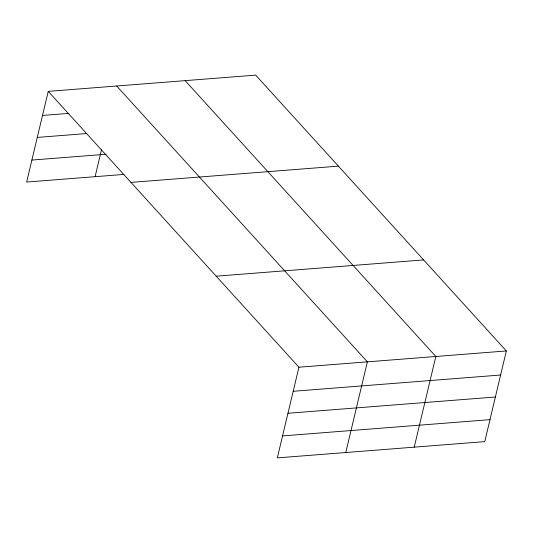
<?xml version="1.0" encoding="UTF-8"?>
<svg xmlns="http://www.w3.org/2000/svg" width="533" height="533" viewBox="0 0 533 533"><rect width="100%" height="100%" fill="white"/><g stroke="black" fill="none" stroke-linecap="round" stroke-linejoin="round"><path stroke-width="0.8" d="M48.25 91.37L298.926 367.217L277.327 457.887L484.75 441.63L506.35 350.954L255.673 75.113L48.25 91.37L26.65 182.046L123.962 174.418M95.101 176.676L101.49 149.846M345.777 452.524L367.377 361.847L116.7 86.006M414.228 447.154L435.827 356.484L185.151 80.643M42.52 115.441L68.904 113.376M37.283 137.421L86.759 133.543M31.887 160.067L106.107 154.25M130.978 182.399L338.395 166.143M216.205 276.187L423.628 259.924M298.926 367.217L506.35 350.954M293.197 391.289L500.614 375.025M287.96 413.268L495.377 397.005M282.563 435.907L489.987 419.651"/></g></svg>
